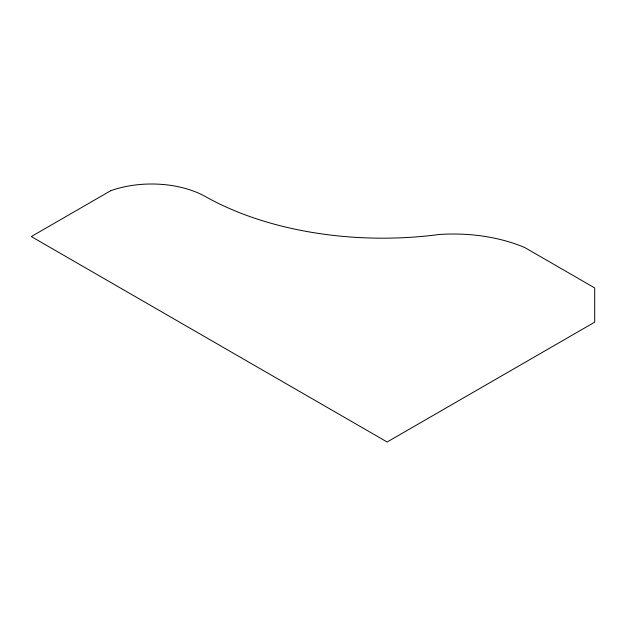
<?xml version="1.0" encoding="UTF-8"?>
<svg xmlns="http://www.w3.org/2000/svg" width="626" height="626" viewBox="0 0 626 626"><rect width="100%" height="100%" fill="white"/><g stroke="black" fill="none" stroke-linecap="round" stroke-linejoin="round"><path stroke-width="0.94" d="M110.677 190.734L31.3 236.558L387.134 441.995L594.7 322.163L594.7 287.921L524.846 247.591A120.153 69.369 0 0 0 439.084 234.507A253.812 146.539 0 0 1 207.167 197.542A77.585 44.798 0 0 0 110.677 190.734"/></g></svg>
